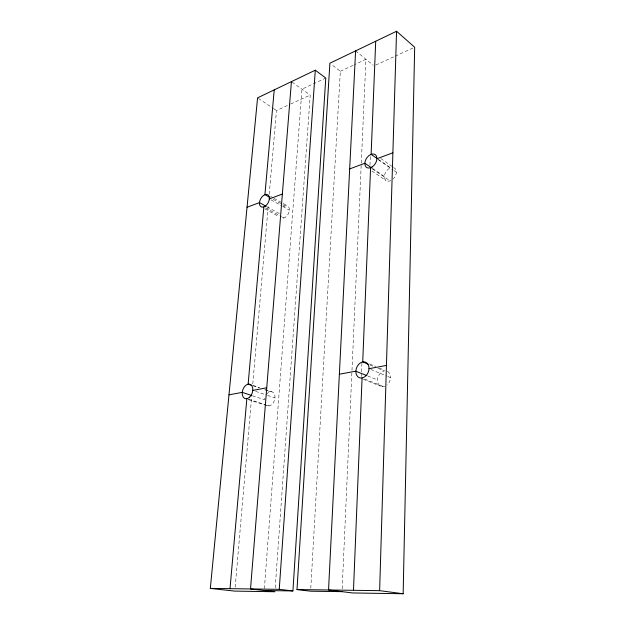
<?xml version="1.0" encoding="UTF-8"?>
<svg xmlns="http://www.w3.org/2000/svg" width="625" height="625" viewBox="0 0 625 625"><rect width="100%" height="100%" fill="white"/><g stroke="black" fill="none" stroke-linecap="round" stroke-linejoin="round"><path stroke-width="0.47" stroke-dasharray="3.12 2.34" d="M361.352 376.656L361.516 372.758M361.555 371.781L361.906 363.016M369.977 165.227L370.336 156.461M342.172 588.734L351.938 371.297M351.984 370.32L365.945 59.281L354.469 64.648M310.781 588.273L340.336 71.25L331.383 64.352M275.211 587.844L310.219 95.07L291.43 81.641M264.391 588.57L301.969 89.172L325.773 78.055M235.172 587.219L251.695 396.539M252.797 383.891L268.227 205.852M269.242 194.18L276.492 110.516L289.805 104.414M340.336 71.25L353.586 65.062M290.695 104.008L310.219 95.07M375.805 65.039L394.352 56.539M395.242 56.141L412.906 48.047M248.633 399.25L265.57 404.773M266.461 405.062L269.133 405.93M248.172 399.539L267.789 405.922M252.422 395.742L264.453 399.734A7.367 5.008 -71.3 0 1 264.781 397.875M255.578 391.336L266.672 395.078M267.602 395.391L274.992 397.883M253.164 385.406L259.617 387.617M265.148 389.516L271.602 391.727M252.742 385.734L259.195 387.945M264.727 389.844L267.492 390.789M268.414 391.102L270.258 391.734M363.336 379.289L380.477 386.133M364.781 379.062L383.711 386.633M367.555 375.898L377.461 379.914M370.82 369.43L386.938 376.133M387.836 376.508L390.523 377.625A8.148 6.242 -68.4 0 1 387.023 385.023M369.883 364.938L373.461 366.445M377.938 368.328L384.195 370.969A8.148 6.242 -68.4 0 0 377.484 380.953A8.148 6.242 -68.4 0 0 385.414 386.078M369.555 363.867L375.812 366.508M379.383 368.016L384.75 370.281M264.805 208.852L279.07 216.672M265.523 207.852L281.469 216.617M282.305 217.078L283.984 218M267.008 206.773L279.562 213.703A6.758 4.273 -61.4 0 0 279.602 215.195M271.031 199.859L281.891 205.969M282.727 206.445L289.414 210.203M270.664 196.43L273.172 197.844M274 198.312L282.336 203.039M283.172 203.508L287.336 205.867M273.266 199.367L284.938 205.953M258.367 98.391L272.555 107.875M273.344 108.406L276.492 110.516M371.875 170.992L385.945 180.469M372.648 168.539L384.359 176.469M372.148 168.742L390.117 180.906M378.109 159.219L390.531 167.836A7.539 5.141 -55.8 0 0 384.383 177.328A7.539 5.141 -55.8 0 0 391.688 180.133M378.492 159.812L393.25 170.055M394.023 170.594L396.352 172.211M380.758 158.477L393.164 167.133M355.602 50.883L373.297 65.25M266.391 394.469A7.367 5.008 -71.3 0 1 273.547 392.797A7.367 5.008 -71.3 0 1 273.711 402.164A7.367 5.008 -71.3 0 1 266.578 405.422M283.648 206.617A6.758 4.273 -61.4 0 1 289.305 211.023A6.758 4.273 -61.4 0 1 281.586 218.055M393.5 167.625A7.539 5.141 -55.8 0 1 396.352 172.219A7.539 5.141 -55.8 0 1 393.164 178.969M387.43 371.414A8.148 6.242 -68.4 0 1 390.523 377.633"/><path stroke-width="0.94" d="M355.602 50.883L328.539 589.984L352.531 592.953L403.156 593.75L414.672 47.234L396.562 31.25L329.898 63.203L297 589.562L310.617 591.195L342.047 591.656M403.156 593.75L379.625 590.656L396.562 31.25M353.484 590.312L362.078 377.977M370.586 167.688L362.727 361.922L368.094 364.18M375.703 41.242L371.125 154.367L377.336 158.68M264.25 590.516L292.922 590.938L325.773 78.055L315.297 70.195L257.578 97.859L210.328 588.414L234.828 591.109L274.93 591.742L250.516 588.953L291.43 81.641M210.328 588.414L279.258 589.328L315.297 70.195M230.008 588.68L246.852 398.672M263.844 206.93L248.133 384.156L251.82 385.422M274.219 89.883L264.93 194.656L269.938 197.484M247.039 207.258L259.469 202.609L266.172 206.312M269.359 198.922L282.359 194.062M349.672 168.922L364.844 163.25L371.867 168.008M376.938 158.734L392.883 152.781M228.969 394.852L242.234 392.375L251.492 395.438M252.805 390.398L266.734 387.797M339.367 374.227L355.859 371.148A8.383 6.266 -68.2 0 1 365.977 362.352A8.383 6.266 -68.2 0 1 365.492 376.242A8.383 6.266 -68.2 0 1 355.852 371.227L366.656 375.531M369.031 368.688L386.445 365.43M297 589.562L379.625 590.656M279.258 589.328L292.922 590.938M265.195 206.211A6.914 4.242 -61.6 0 0 268.273 195.125A6.914 4.242 -61.6 0 0 259.773 201.016A6.914 4.242 -61.6 0 0 265.195 206.211M372.234 166.844A7.734 5.133 -56.3 0 0 375.328 154.688A7.734 5.133 -56.3 0 0 365.109 161.516A7.734 5.133 -56.3 0 0 372.234 166.844M249.633 397.172A7.555 4.992 -71 0 0 250.695 384.617A7.555 4.992 -71 0 0 242.227 392.438A7.555 4.992 -71 0 0 249.633 397.172"/></g></svg>
